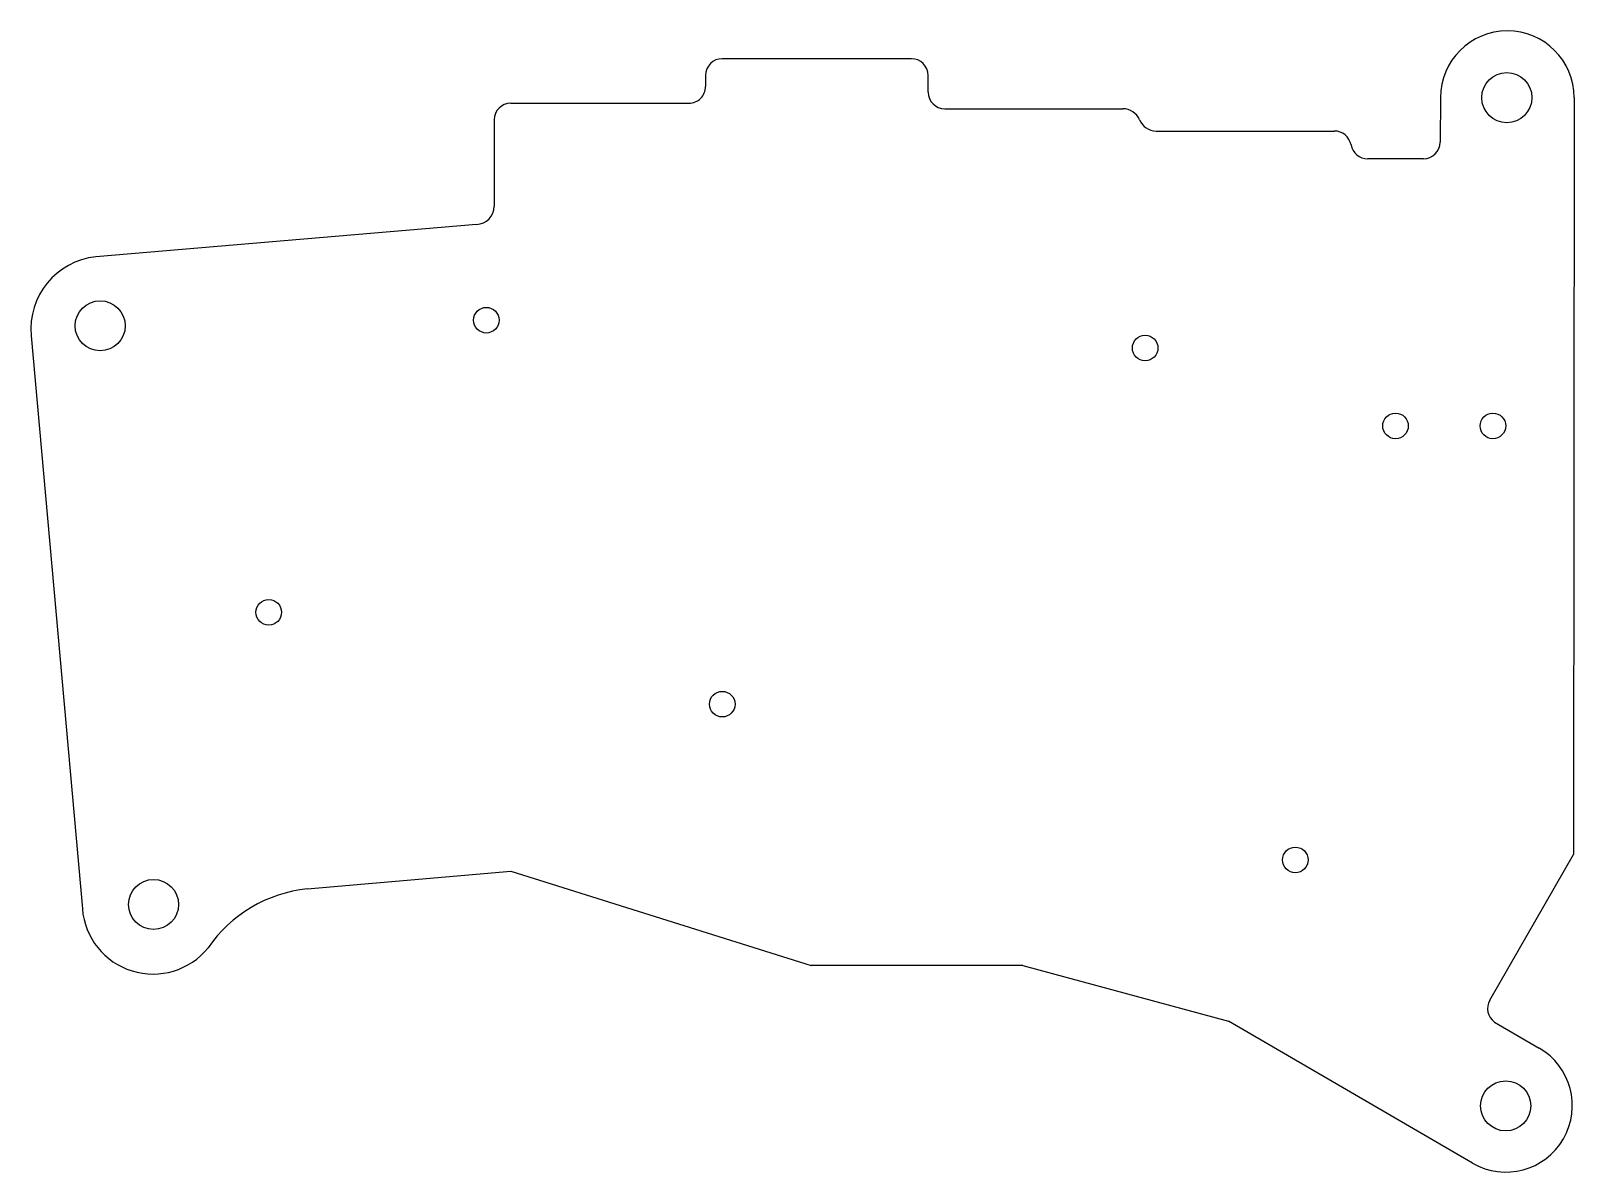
# Model space of a CAD drawing. Extents: x 74 to 213, y -144 to -41.
import ezdxf

# ---------------------------------------------------------------- set-up
doc = ezdxf.new("R2010")
doc.units = 0
doc.layers.add('BLACK', color=7, linetype='CONTINUOUS')

msp = doc.modelspace()

# ---------------------------------------------------------------- linework, layer by layer
at = {"layer": 'BLACK', "linetype": 'CONTINUOUS'}
for p, q in [((153, -43.5), (136, -43.5)), ((134.5, -45), (134.5, -46)), ((154.5, -46.5), (154.5, -45)), ((200.549, -47), (200.5, -51)), ((212.549, -47), (212.5, -115)), ((117, -47.5), (133, -47.5)), ((156, -48), (172, -48)), ((115.5, -49), (115.5, -56.75)), ((175, -50), (191, -50)), ((199, -52.5), (194, -52.5)), ((113.926, -58.4002), (79.7, -61.3)), ((73.9, -68.4), (78.5, -119.9)), ((204.98, -128.1), (212.5, -115)), ((98.7, -118.1), (117, -116.5)), ((117, -116.5), (144, -125)), ((163, -125), (144, -125)), ((163, -125), (181.5, -130)), ((203.425, -142.754), (181.5, -130)), ((205.397, -130.068), (209.4, -132.404))]:
    msp.add_line(p, q, dxfattribs=at)
at = {"layer": 'BLACK'}
for centre, radius in [((206.5, -47), 2.25), ((80.1, -67.5), 2.25), ((114.8, -67), 1.15), ((114.8, -67), 1.15), ((174, -69.5), 1.15), ((196.5, -76.5), 1.15), ((205.25, -76.5), 1.15), ((95.25, -93.25), 1.15), ((95.25, -93.25), 1.15), ((136, -101.5), 1.15), ((187.5, -115.5), 1.15), ((84.9, -119.5), 2.25), ((206.4, -137.6), 2.25)]:
    msp.add_circle(centre, radius, dxfattribs=at)
for centre, radius, start, end in [((206.549, -47), 6, -360, -180), ((136, -45.0001), 1.5001, 90.0038, 179.996), ((153, -45), 1.5, 0, 90), ((133, -46.0001), 1.4999, -90.0038, 0.00382), ((156, -46.5), 1.5, -180, -90), ((117, -49.0001), 1.5001, 90.0038, 179.996), ((172, -49.625), 1.625, 22.6199, 90), ((175, -48.375), 1.625, -157.38, -90), ((191, -51.525), 1.525, 10.3889, 90), ((194, -50.975), 1.525, -169.611, -90), ((199, -51), 1.5, -90, 0), ((113.848, -56.75), 1.6521, -87.2974, 0), ((80.4182, -67.8057), 6.5452, -263.7, -174.79), ((100.02, -130.439), 12.4099, 96.1066, 145.441), ((84.8507, -119.388), 6.3714, -175.387, -39.0322), ((206.242, -128.861), 1.4737, -211.086, -124.991), ((206.412, -137.579), 5.9755, -120, 60)]:
    msp.add_arc(centre, radius, start, end, dxfattribs=at)

doc.saveas('drawing.dxf')
